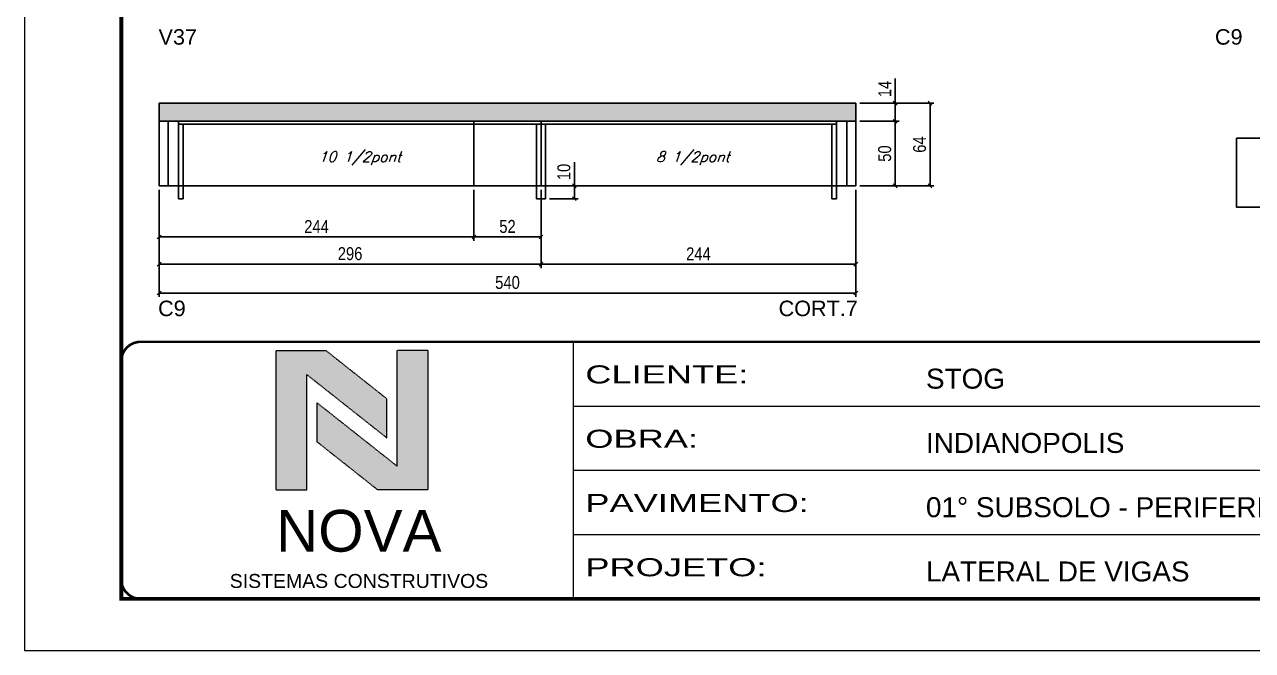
# Model space of a CAD drawing. Extents: x 0 to 6325, y 5574 to 19307.
# Drawn here: x 4755 to 5707, y 15911 to 16397 of the extents above; entities that cross this region are included whole.
import ezdxf

# ---------------------------------------------------------------- set-up
doc = ezdxf.new("R2010")
doc.units = 0
doc.linetypes.add('CONTINUO', pattern=[0])
doc.linetypes.add('DASHED', pattern=[0.75, 0.5, -0.25])
for name, color, linetype in [('1', 1, 'Continuous'), ('5', 5, 'Continuous'), ('COTA', 241, 'Continuous'), ('Painéis', 200, 'Continuous'), ('SARR_2.2x7', 40, 'Continuous'), ('SARR_3.5x7', 81, 'Continuous'), ('texto', 7, 'Continuous')]:
    doc.layers.add(name, color=color, linetype=linetype)
for name, color, linetype, lineweight in [('CARIMBO-LEGENDA', 75, 'Continuous', 15), ('Folhas', 255, 'Continuous', 9), ('SARRAFO DE PRESSAO', 251, 'DASHED', 9)]:
    doc.layers.add(name, color=color, linetype=linetype, lineweight=lineweight)
doc.styles.add('arial', font='arial.ttf')
doc.styles.add('COTA TECNICA', font='techl___.ttf', dxfattribs={"height": 10})
doc.styles.add('Romans', font='romans.shx')
doc.styles.get("Standard").update_dxf_attribs({"font": 'arial.ttf'})
doc.styles.add('Tecnologia', font='')
doc.styles.get('Tecnologia').set_extended_font_data('Forgotten Futurist')
doc.dimstyles.new('PAINEL', dxfattribs={"dimtxt": 10, "dimasz": 3, "dimexe": 3, "dimexo": 3, "dimgap": 3, "dimtad": 1, "dimdec": 1, "dimzin": 12, "dimdsep": 46, "dimtxsty": 'COTA TECNICA', "dimblk1": 'OBLIQUE', "dimblk2": 'OBLIQUE', "dimsah": 1, "dimcen": 0.9, "dimclrd": 4, "dimclre": 4, "dimclrt": 240, "dimadec": 1, "dimazin": 3, "dimtfac": 1, "dimtdec": 1, "dimtmove": 0, "dimatfit": 3, "dimfxl": 1, "dimtolj": 1, "dimtzin": 12, "dimarcsym": 0})

# ---------------------------------------------------------------- blocks, each defined once
blk = doc.blocks.new('A$C64660E27')
at = {"layer": 'COTA', "true_color": 0x1a1a1a}
h = blk.add_hatch(color=250, dxfattribs=at)
h.dxf.hatch_style = 1
h.paths.add_polyline_path([(185.4, -11.6), (142.4, -11.6), (142.4, -131.6), (168.8, -131.6), (168.8, -32.2), (237.7, -86.7), (237.7, -53)])
at = {"layer": 'COTA'}
h = blk.add_hatch(color=20, dxfattribs=at)
h.dxf.hatch_style = 1
h.paths.add_polyline_path([(273, -11.4), (246.6, -11.4), (246.6, -111.1), (177.7, -56.6), (177.7, -90.2), (230, -131.6), (273, -131.6)])
for p, q in [((142.4, -131.6), (142.4, -11.6)), ((142.4, -11.6), (185.4, -11.6)), ((185.4, -11.6), (237.7, -53)), ((273, -11.4), (246.6, -11.4)), ((246.6, -111.1), (246.6, -11.4)), ((273, -11.4), (273, -131.6)), ((168.8, -32.2), (237.7, -86.7)), ((168.8, -131.6), (168.8, -32.2)), ((246.6, -111.1), (177.7, -56.6)), ((177.7, -90.2), (177.7, -56.6)), ((237.7, -86.7), (237.7, -53)), ((230, -131.6), (177.7, -90.2)), ((142.4, -131.6), (168.8, -131.6)), ((273, -131.6), (230, -131.6))]:
    blk.add_line(p, q)
at = {"layer": 'CARIMBO-LEGENDA', "color": 7, "linetype": 'Continuous', "ltscale": 100, "style": 'arial'}
blk.add_text('NOVA', height=36, dxfattribs=at).set_placement((142.4, -184.8))
at = {"layer": 'CARIMBO-LEGENDA', "color": 7, "linetype": 'Continuous', "style": 'arial'}
blk.add_text('SISTEMAS CONSTRUTIVOS', height=12, dxfattribs=at).set_placement((102.5, -216))
blk = doc.blocks.new('9999999999')
at = {"color": 30, "linetype": 'CONTINUO'}
for p, q in [((98564.56, 34230.21), (98564.56, 34429.45)), ((98564.56, 34379.64), (99583.98, 34379.64)), ((98564.56, 34329.83), (99487.98, 34329.83)), ((98564.56, 34280.02), (99487.98, 34280.02))]:
    blk.add_line(p, q, dxfattribs=at)
at = {"color": 30, "linetype": 'CONTINUO', "const_width": 2}
blk.add_lwpolyline([(99583.98, 34230.21), (99583.98, 34414.45, 0.414214), (99568.98, 34429.45), (98228.98, 34429.45, 0.414214), (98213.98, 34414.45), (98213.98, 34245.21, 0.414214), (98228.98, 34230.21), (99583.98, 34230.21)], format="xyb", dxfattribs=at)
at = {"layer": 'Folhas'}
blk.add_lwpolyline([(98138.98, 34190.21), (99623.98, 34190.21), (99623.98, 35240.21), (98138.98, 35240.21)], close=True, dxfattribs=at)
at = {"layer": 'Folhas', "color": 30, "const_width": 3}
blk.add_lwpolyline([(98213.98, 34230.21), (99583.98, 34230.21), (99583.98, 35200.21), (98213.98, 35200.21)], close=True, dxfattribs=at)
at = {"xscale": 0.9, "yscale": 0.9, "zscale": 0.9}
blk.add_blockref('A$C64660E27', (98205.77, 34433.07), dxfattribs=at)
at = {"color": 7, "linetype": 'Continuous', "ltscale": 5, "style": 'arial'}
for s, height, p in [('STOG', 15.483, (98837.68, 34393.13)), ('INDIANOPOLIS', 15.4829, (98837.68, 34343.32)), ('01° SUBSOLO - PERIFERIA - TRECHO 1', 15.4829, (98837.68, 34293.51)), ('LATERAL DE VIGAS', 15.4829, (98837.68, 34243.7))]:
    blk.add_text(s, height=height, dxfattribs=at).set_placement(p)
at = {"layer": 'Folhas', "color": 7, "style": 'Tecnologia', "width": 1.5}
for s, p in [('CLIENTE:', (98573.65, 34397.17)), ('OBRA:', (98573.65, 34347.31)), ('PAVIMENTO:', (98573.65, 34297.5)), ('PROJETO:', (98573.65, 34247.69))]:
    blk.add_text(s, height=14, dxfattribs=at).set_placement(p)
blk = doc.blocks.new('_Oblique')
at = {"layer": '1', "color": 0, "lineweight": -2}
blk.add_line((-0.5, -0.5), (0.5, 0.5), dxfattribs=at)
blk = doc.blocks.new('*D3784')
at = {"layer": 'COTA', "color": 4, "linetype": 'ByBlock', "lineweight": -2, "transparency": 16777216}
for p, q in [((5155.34, 16268.58), (5155.34, 16207.81)), ((5399.34, 16268.58), (5399.34, 16207.81)), ((5399.34, 16210.81), (5155.34, 16210.81))]:
    blk.add_line(p, q, dxfattribs=at)
at = {"layer": 'Defpoints', "color": 0, "linetype": 'ByBlock', "transparency": 16777216}
for p in [(5155.34, 16271.58), (5399.34, 16271.58), (5155.34, 16210.81)]:
    blk.add_point(p, dxfattribs=at)
at = {"layer": 'COTA', "color": 4, "linetype": 'ByBlock', "lineweight": -2, "transparency": 16777216, "xscale": 3, "yscale": 3, "zscale": 3, "rotation": 180}
blk.add_blockref('_Oblique', (5155.34, 16210.81), dxfattribs=at)
at = {"layer": 'COTA', "color": 4, "linetype": 'ByBlock', "lineweight": -2, "transparency": 16777216, "xscale": 3, "yscale": 3, "zscale": 3}
blk.add_blockref('_Oblique', (5399.34, 16210.81), dxfattribs=at)
at = {"layer": 'COTA', "color": 240, "linetype": 'ByBlock', "transparency": 16777216, "insert": (5277.34, 16218.88), "char_height": 10, "attachment_point": 5, "style": 'COTA TECNICA'}
blk.add_mtext('\\A1;244', dxfattribs=at)
blk = doc.blocks.new('*D3785')
at = {"layer": 'COTA', "color": 4, "linetype": 'ByBlock', "lineweight": -2, "transparency": 16777216}
for p, q in [((4859.34, 16268.58), (4859.34, 16207.81)), ((5155.34, 16268.58), (5155.34, 16207.81)), ((5155.34, 16210.81), (4859.34, 16210.81))]:
    blk.add_line(p, q, dxfattribs=at)
at = {"layer": 'Defpoints', "color": 0, "linetype": 'ByBlock', "transparency": 16777216}
for p in [(4859.34, 16271.58), (5155.34, 16271.58), (4859.34, 16210.81)]:
    blk.add_point(p, dxfattribs=at)
at = {"layer": 'COTA', "color": 4, "linetype": 'ByBlock', "lineweight": -2, "transparency": 16777216, "xscale": 3, "yscale": 3, "zscale": 3, "rotation": 180}
blk.add_blockref('_Oblique', (4859.34, 16210.81), dxfattribs=at)
at = {"layer": 'COTA', "color": 4, "linetype": 'ByBlock', "lineweight": -2, "transparency": 16777216, "xscale": 3, "yscale": 3, "zscale": 3}
blk.add_blockref('_Oblique', (5155.34, 16210.81), dxfattribs=at)
at = {"layer": 'COTA', "color": 240, "linetype": 'ByBlock', "transparency": 16777216, "insert": (5007.34, 16218.94), "char_height": 10, "width": 210.731, "attachment_point": 5, "style": 'COTA TECNICA'}
blk.add_mtext('\\A1;296', dxfattribs=at)
blk = doc.blocks.new('*D4943')
at = {"layer": 'COTA', "color": 4, "linetype": 'ByBlock', "lineweight": -2, "transparency": 16777216}
for p, q in [((4859.34, 16268.58), (4859.34, 16185.5)), ((5399.34, 16268.58), (5399.34, 16185.5)), ((5399.34, 16188.5), (4859.34, 16188.5))]:
    blk.add_line(p, q, dxfattribs=at)
at = {"layer": 'Defpoints', "color": 0, "linetype": 'ByBlock', "transparency": 16777216}
for p in [(4859.34, 16271.58), (5399.34, 16271.58), (4859.34, 16188.5)]:
    blk.add_point(p, dxfattribs=at)
at = {"layer": 'COTA', "color": 4, "linetype": 'ByBlock', "lineweight": -2, "transparency": 16777216, "xscale": 3, "yscale": 3, "zscale": 3, "rotation": 180}
blk.add_blockref('_Oblique', (4859.34, 16188.5), dxfattribs=at)
at = {"layer": 'COTA', "color": 4, "linetype": 'ByBlock', "lineweight": -2, "transparency": 16777216, "xscale": 3, "yscale": 3, "zscale": 3}
blk.add_blockref('_Oblique', (5399.34, 16188.5), dxfattribs=at)
at = {"layer": 'COTA', "color": 240, "linetype": 'ByBlock', "transparency": 16777216, "insert": (5129.34, 16196.61), "char_height": 10, "attachment_point": 5, "style": 'COTA TECNICA'}
blk.add_mtext('\\A1;540', dxfattribs=at)
blk = doc.blocks.new('*D4947')
at = {"layer": 'COTA', "color": 4, "lineweight": -2, "transparency": 16777216}
for p, q in [((4859.34, 16268.58), (4859.34, 16228.92)), ((5103.34, 16268.58), (5103.34, 16228.92)), ((4859.34, 16231.92), (5103.34, 16231.92))]:
    blk.add_line(p, q, dxfattribs=at)
at = {"layer": 'Defpoints', "color": 0, "transparency": 16777216}
for p in [(4859.34, 16271.58), (5103.34, 16271.58), (5103.34, 16231.92)]:
    blk.add_point(p, dxfattribs=at)
at = {"layer": 'COTA', "color": 4, "lineweight": -2, "transparency": 16777216, "xscale": 3, "yscale": 3, "zscale": 3, "rotation": 180}
blk.add_blockref('_Oblique', (4859.34, 16231.92), dxfattribs=at)
at = {"layer": 'COTA', "color": 4, "lineweight": -2, "transparency": 16777216, "xscale": 3, "yscale": 3, "zscale": 3}
blk.add_blockref('_Oblique', (5103.34, 16231.92), dxfattribs=at)
at = {"layer": 'COTA', "color": 240, "transparency": 16777216, "insert": (4981.34, 16239.99), "char_height": 10, "attachment_point": 5, "style": 'COTA TECNICA'}
blk.add_mtext('\\A1;244', dxfattribs=at)
blk = doc.blocks.new('*D4938')
at = {"layer": 'COTA', "color": 4, "lineweight": -2, "transparency": 16777216}
for p, q in [((5103.34, 16268.58), (5103.34, 16228.92)), ((5155.34, 16268.58), (5155.34, 16228.92)), ((5103.34, 16231.92), (5155.34, 16231.92))]:
    blk.add_line(p, q, dxfattribs=at)
at = {"layer": 'Defpoints', "color": 0, "transparency": 16777216}
for p in [(5103.34, 16271.58), (5155.34, 16271.58), (5155.34, 16231.92)]:
    blk.add_point(p, dxfattribs=at)
at = {"layer": 'COTA', "color": 4, "lineweight": -2, "transparency": 16777216, "xscale": 3, "yscale": 3, "zscale": 3, "rotation": 180}
blk.add_blockref('_Oblique', (5103.34, 16231.92), dxfattribs=at)
at = {"layer": 'COTA', "color": 4, "lineweight": -2, "transparency": 16777216, "xscale": 3, "yscale": 3, "zscale": 3}
blk.add_blockref('_Oblique', (5155.34, 16231.92), dxfattribs=at)
at = {"layer": 'COTA', "color": 240, "transparency": 16777216, "insert": (5129.34, 16240.03), "char_height": 10, "attachment_point": 5, "style": 'COTA TECNICA'}
blk.add_mtext('\\A1;52', dxfattribs=at)
blk = doc.blocks.new('*D3778')
at = {"layer": 'COTA', "color": 4, "lineweight": -2, "transparency": 16777216}
for p, q in [((5402.34, 16321.58), (5432.84, 16321.58)), ((5429.84, 16271.58), (5429.84, 16321.58)), ((5402.34, 16271.58), (5432.84, 16271.58))]:
    blk.add_line(p, q, dxfattribs=at)
at = {"layer": 'Defpoints', "color": 0, "transparency": 16777216}
for p in [(5399.34, 16321.58), (5429.84, 16321.58), (5399.34, 16271.58)]:
    blk.add_point(p, dxfattribs=at)
at = {"layer": 'COTA', "color": 4, "lineweight": -2, "transparency": 16777216, "xscale": 3, "yscale": 3, "zscale": 3}
for p, rotation in [((5429.84, 16321.58), 90), ((5429.84, 16271.58), 270)]:
    blk.add_blockref('_Oblique', p, dxfattribs=dict(at, rotation=rotation))
at = {"layer": 'COTA', "color": 240, "transparency": 16777216, "insert": (5421.73, 16296.58), "char_height": 10, "attachment_point": 5, "rotation": 90, "style": 'COTA TECNICA'}
blk.add_mtext('\\A1;50', dxfattribs=at)
blk = doc.blocks.new('*D3779')
at = {"layer": 'COTA', "color": 4, "lineweight": -2, "transparency": 16777216}
for p, q in [((5429.84, 16335.58), (5429.84, 16354.7)), ((5402.34, 16335.58), (5432.84, 16335.58)), ((5429.84, 16321.58), (5429.84, 16335.58)), ((5402.34, 16321.58), (5432.84, 16321.58))]:
    blk.add_line(p, q, dxfattribs=at)
at = {"layer": 'Defpoints', "color": 0, "transparency": 16777216}
for p in [(5399.34, 16335.58), (5429.84, 16335.58), (5399.34, 16321.58)]:
    blk.add_point(p, dxfattribs=at)
at = {"layer": 'COTA', "color": 4, "lineweight": -2, "transparency": 16777216, "xscale": 3, "yscale": 3, "zscale": 3}
for p, rotation in [((5429.84, 16335.58), 90), ((5429.84, 16321.58), 270)]:
    blk.add_blockref('_Oblique', p, dxfattribs=dict(at, rotation=rotation))
at = {"layer": 'COTA', "color": 240, "transparency": 16777216, "insert": (5421.77, 16346.64), "char_height": 10, "attachment_point": 5, "rotation": 90, "style": 'COTA TECNICA'}
blk.add_mtext('\\A1;14', dxfattribs=at)
blk = doc.blocks.new('*D3780')
at = {"layer": 'COTA', "color": 4, "lineweight": -2, "transparency": 16777216}
for p, q in [((5402.34, 16335.58), (5459.88, 16335.58)), ((5456.88, 16271.58), (5456.88, 16335.58)), ((5402.34, 16271.58), (5459.88, 16271.58))]:
    blk.add_line(p, q, dxfattribs=at)
at = {"layer": 'Defpoints', "color": 0, "transparency": 16777216}
for p in [(5399.34, 16335.58), (5456.88, 16335.58), (5399.34, 16271.58)]:
    blk.add_point(p, dxfattribs=at)
at = {"layer": 'COTA', "color": 4, "lineweight": -2, "transparency": 16777216, "xscale": 3, "yscale": 3, "zscale": 3}
for p, rotation in [((5456.88, 16335.58), 90), ((5456.88, 16271.58), 270)]:
    blk.add_blockref('_Oblique', p, dxfattribs=dict(at, rotation=rotation))
at = {"layer": 'COTA', "color": 240, "transparency": 16777216, "insert": (5448.78, 16303.58), "char_height": 10, "attachment_point": 5, "rotation": 90, "style": 'COTA TECNICA'}
blk.add_mtext('\\A1;64', dxfattribs=at)
blk = doc.blocks.new('*D4204')
at = {"layer": 'COTA', "color": 4, "lineweight": -2, "transparency": 16777216}
for p, q in [((5181.17, 16271.58), (5181.17, 16290.01)), ((5181.17, 16261.58), (5181.17, 16271.58)), ((5161.84, 16261.58), (5184.17, 16261.58))]:
    blk.add_line(p, q, dxfattribs=at)
at = {"layer": 'Defpoints', "color": 0, "transparency": 16777216}
for p in [(5181.17, 16271.58), (5181.17, 16271.58), (5158.84, 16261.58)]:
    blk.add_point(p, dxfattribs=at)
at = {"layer": 'COTA', "color": 4, "lineweight": -2, "transparency": 16777216, "xscale": 3, "yscale": 3, "zscale": 3}
for p, rotation in [((5181.17, 16271.58), 90), ((5181.17, 16261.58), 270)]:
    blk.add_blockref('_Oblique', p, dxfattribs=dict(at, rotation=rotation))
at = {"layer": 'COTA', "color": 240, "transparency": 16777216, "insert": (5173.07, 16282.3), "char_height": 10, "attachment_point": 5, "rotation": 90, "style": 'COTA TECNICA'}
blk.add_mtext('\\A1;10', dxfattribs=at)

msp = doc.modelspace()

# ---------------------------------------------------------------- hatches: boundary and pattern name
at = {"layer": 'COTA'}
h = msp.add_hatch(dxfattribs=at)
h.set_pattern_fill('AR-CONC', color=241, scale=0.03)
h.set_pattern_definition([(50, (-2e-12, 1148.575), (5.4655401, -0.4781726), [0.5715, -6.2865]), (355, (-2e-12, 1148.575), (-1.0573026, 5.7317054), [0.4572, -5.0292175]), (100.451445, (0.4555, 1148.535), (4.4082374, 5.2535326), [0.4857003, -5.3427073]), (46.1842, (-2e-12, 1150.099), (8.1323712, -1.2612698), [0.85725, -9.42975]), (96.63556, (0.678, 1149.994), (7.122124, 7.4227837), [0.7285507, -8.0140682]), (351.18415, (-2e-12, 1150.099), (7.122124, 7.4227837), [0.685799, -7.543792]), (21, (0.762, 1149.718), (4.5484317, -3.067956), [0.5715, -6.2865]), (326, (0.762, 1149.718), (1.8540609, 5.525639), [0.4572, -5.0292]), (71.451445, (1.141, 1149.4624), (6.4024926, 2.457683), [0.4857003, -5.3426981]), (37.5, (-2e-12, 1148.5751), (0.0926581, 2.53665117), [0, -4.96824, 0, -5.1054, 0, -5.04825]), (7.5, (-2e-12, 1148.575), (2.00458988, 3.00541724), [0, -2.91084, 0, -4.85394, 0, -1.92405]), (327.5, (-1.6993, 1148.5751), (4.06771786, -0.17186232), [0, -1.905, 0, -5.9436, 0, -7.8867]), (317.5, (-2.4613, 1148.575), (4.44387544, 0.7627947), [0, -2.4765, 0, -3.94716, 0, -5.6007])])
h.paths.add_polyline_path([(4859.34, 16335.58), (4859.34, 16321.58), (5399.34, 16321.58), (5399.34, 16335.58)])

# ---------------------------------------------------------------- linework, layer by layer
for p, q in [((5399.34, 16335.58), (4859.34, 16335.58)), ((4859.34, 16335.58), (4859.34, 16321.58))]:
    msp.add_line(p, q, dxfattribs=at)
at = {"layer": 'COTA', "linetype": 'ByBlock'}
msp.add_line((5399.34, 16321.58), (5399.34, 16335.58), dxfattribs=at)
at = {"layer": 'COTA'}
msp.add_lwpolyline([(5694.49, 16308.63), (5861.27, 16308.63), (5861.27, 16254.97), (5694.49, 16254.97)], close=True, dxfattribs=at)
at = {"layer": 'Painéis', "linetype": 'ByBlock'}
for p, q in [((5399.34, 16321.58), (4859.34, 16321.58)), ((4859.34, 16271.58), (4859.34, 16321.58)), ((5103.34, 16271.58), (5103.34, 16321.58)), ((5155.34, 16271.58), (5155.34, 16321.58)), ((5399.34, 16271.58), (5399.34, 16321.58)), ((5399.34, 16271.58), (4859.34, 16271.58))]:
    msp.add_line(p, q, dxfattribs=at)
at = {"layer": 'SARR_2.2x7', "linetype": 'Continuous'}
for p, q in [((4866.34, 16271.58), (4866.34, 16321.58)), ((5155.34, 16319.38), (4874.34, 16319.38)), ((5384.34, 16319.38), (5155.34, 16319.38)), ((5392.34, 16271.58), (5392.34, 16321.58))]:
    msp.add_line(p, q, dxfattribs=at)
at = {"layer": 'SARR_3.5x7'}
for p, q in [((4874.34, 16321.58), (4874.34, 16261.58)), ((4877.84, 16319.38), (4877.84, 16261.58)), ((5151.84, 16319.38), (5151.84, 16261.58)), ((5158.84, 16319.38), (5158.84, 16261.58)), ((5380.84, 16319.38), (5380.84, 16261.58)), ((5384.34, 16321.58), (5384.34, 16261.58)), ((4877.84, 16261.58), (4874.34, 16261.58)), ((5158.84, 16261.58), (5151.84, 16261.58)), ((5384.34, 16261.58), (5380.84, 16261.58))]:
    msp.add_line(p, q, dxfattribs=at)

# ---------------------------------------------------------------- block references
at = {"layer": 'SARRAFO DE PRESSAO', "color": 6, "linetype": 'ByBlock'}
msp.add_blockref('9999999999', (-93383.98, -18278.78), dxfattribs=at)

# ---------------------------------------------------------------- texts
at = {"layer": '5', "linetype": 'Continuous'}
for s, rotation, p in [('V37', 359.99996, (4858.84, 16381.01)), ('C9', 359.99996, (5677.71, 16381.01)), ('C9', 0.00004, (4858.48, 16170.57)), ('CORT.7', 0.00004, (5339.46, 16170.57))]:
    msp.add_text(s, height=12, rotation=rotation, dxfattribs=at).set_placement(p)
at = {"layer": 'texto', "color": 2, "char_height": 8, "attachment_point": 5, "style": 'Romans'}
for s, insert in [('{\\Q19;\\C256;10 1/2pont}', (5014.84, 16292.8)), ('{\\Q19;\\C256;8 1/2pont}', (5272.98, 16292.8))]:
    msp.add_mtext(s, dxfattribs=dict(at, insert=insert))

# ---------------------------------------------------------------- dimensions: what is measured, and where the dimension line sits
at = {"layer": 'COTA'}
for base, p1, p2, picture, middle in [((5429.84, 16335.58), (5399.34, 16321.58), (5399.34, 16335.58), '*D3779', (5421.77, 16346.64)), ((5456.88, 16335.58), (5399.34, 16271.58), (5399.34, 16335.58), '*D3780', (5448.78, 16303.58)), ((5429.84, 16321.58), (5399.34, 16271.58), (5399.34, 16321.58), '*D3778', (5421.73, 16296.58)), ((5181.17, 16271.58), (5158.84, 16261.58), (5181.17, 16271.58), '*D4204', (5173.07, 16282.3))]:
    dim = msp.add_linear_dim(base=base, p1=p1, p2=p2, angle=90, dimstyle='PAINEL', dxfattribs=at)
    dim.commit()
    dim.dimension.update_dxf_attribs({"geometry": picture, "text_midpoint": middle})
at = {"layer": 'COTA', "linetype": 'ByBlock'}
dim = msp.add_linear_dim(base=(4859.34, 16210.81), p1=(5155.34, 16271.58), p2=(4859.34, 16271.58), angle=180, dimstyle='PAINEL', override={"dimtmove": 1}, dxfattribs=at)
dim.commit()
dim.dimension.update_dxf_attribs({"geometry": '*D3785', "text_midpoint": (5007.34, 16218.94)})
for base, p2, picture, middle in [((4859.34, 16188.5), (4859.34, 16271.58), '*D4943', (5129.34, 16196.61)), ((5155.34, 16210.81), (5155.34, 16271.58), '*D3784', (5277.34, 16218.88))]:
    dim = msp.add_linear_dim(base=base, p1=(5399.34, 16271.58), p2=p2, angle=180, dimstyle='PAINEL', dxfattribs=at)
    dim.commit()
    dim.dimension.update_dxf_attribs({"geometry": picture, "text_midpoint": middle})
at = {"layer": 'COTA'}
dim = msp.add_linear_dim(base=(5103.34, 16231.92), p1=(4859.34, 16271.58), p2=(5103.34, 16271.58), dimstyle='PAINEL', dxfattribs=at)
dim.commit()
dim.dimension.update_dxf_attribs({"geometry": '*D4947', "text_midpoint": (4981.34, 16239.99)})
dim = msp.add_linear_dim(base=(5155.34, 16231.92), p1=(5103.34, 16271.58), p2=(5155.34, 16271.58), dimstyle='PAINEL', override={"dimtmove": 1}, dxfattribs=at)
dim.commit()
dim.dimension.update_dxf_attribs({"geometry": '*D4938', "text_midpoint": (5129.34, 16240.03)})

doc.saveas('drawing.dxf')
